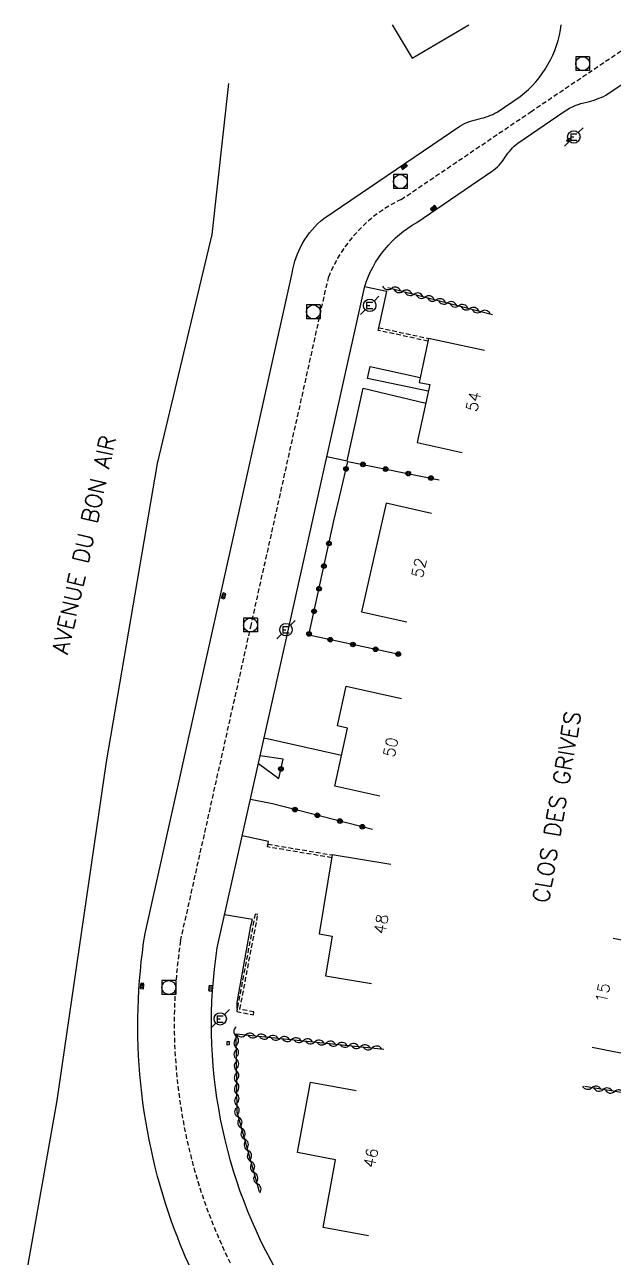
# Model space of a CAD drawing. Header units: millimetres. Extents: x 184000 to 185001, y 129000 to 130000.
# Drawn here: x 184401.1 to 184464.6, y 129866.9 to 130000 of the extents above; entities that cross this region are included whole.
import ezdxf
from ezdxf.enums import TextEntityAlignment as Align

# ---------------------------------------------------------------- set-up
doc = ezdxf.new("R2010")
doc.units = ezdxf.units.MM
doc.linetypes.add('DASHED', pattern=[0.75, 0.5, -0.25])
doc.layers.get('0').update_dxf_attribs({"linetype": 'CONTINUOUS'})
for name, color, linetype in [('W0001', 6, 'DASHED'), ('W0008', 7, 'CONTINUOUS'), ('W0100', 7, 'CONTINUOUS'), ('W0112', 1, 'DASHED'), ('W0310', 3, 'CONTINUOUS'), ('W0322', 7, 'CONTINUOUS'), ('W0330', 7, 'CONTINUOUS'), ('W0334', 7, 'CONTINUOUS'), ('W0400', 7, 'CONTINUOUS'), ('W0420', 7, 'CONTINUOUS'), ('W0471', 7, 'CONTINUOUS'), ('W0989', 7, 'CONTINUOUS'), ('W0991', 7, 'CONTINUOUS')]:
    doc.layers.add(name, color=color, linetype=linetype)
doc.styles.get("Standard").update_dxf_attribs({"font": 'romans.shx', "width": 0.85})

# ---------------------------------------------------------------- blocks, each defined once
blk = doc.blocks.new('t322o')
at = {"color": 0, "linetype": 'Continuous'}
for radius in [0.25, 0.15]:
    blk.add_circle((0, 0), radius, dxfattribs=at)
blk = doc.blocks.new('T420')
for p, q in [((0.75, 0.75), (-0.75, 0.75)), ((-0.75, 0.75), (-0.75, -0.75)), ((0.75, 0.75), (0.75, -0.75)), ((0.75, -0.75), (-0.75, -0.75))]:
    blk.add_line(p, q)
blk.add_ellipse((0, 0), major_axis=(-0.53, 0.53), ratio=1, start_param=3.926991, end_param=10.210176)
blk = doc.blocks.new('T471')
for p, q in [((-0.333334, 0.333334), (-0.333334, -0.333334)), ((-0.333334, 0.333334), (0.333334, 0.333334)), ((-0.333334, 0), (0, 0)), ((0.500001, 0.500001), (1.000002, 1.000002)), ((-0.500001, -0.500001), (-1.000002, -1.000002)), ((-0.333334, -0.333334), (0.333334, -0.333334))]:
    blk.add_line(p, q)
blk.add_ellipse((0, 0), major_axis=(0.471405, 0.471405), ratio=1, start_param=5.4977871438, end_param=11.780972451)
blk = doc.blocks.new('T400')
for p, q in [((-0.15, 0.3), (0.15, 0.3)), ((-0.15, -0.25), (-0.15, 0.3)), ((-0.15, 0.15), (0.15, 0.15)), ((-0.15, 0), (0.15, 0)), ((0.15, 0.3), (0.15, -0.25)), ((-0.15, -0.15), (0.15, -0.15)), ((-0.15, -0.25), (-0.15, -0.3)), ((-0.15, -0.3), (0.15, -0.3)), ((0.15, -0.3), (0.15, -0.25))]:
    blk.add_line(p, q)
blk = doc.blocks.new('t310o')
at = {"color": 0, "linetype": 'Continuous'}
for centre, start, end in [((-0.5, 0.38), 216.8699, 323.1304), ((0.5, -0.37), 36.8699, 143.1303)]:
    blk.add_arc(centre, 0.625, start, end, dxfattribs=at)

msp = doc.modelspace()

# ---------------------------------------------------------------- linework, layer by layer
at = {"layer": 'W0001'}
msp.add_lwpolyline([(184607.11, 129810.37), (184568.44, 129819.84), (184556.54, 129822.74), (184527.69, 129828.9), (184503.26, 129833.42), (184489.69, 129835.9), (184454.74, 129842.4, -0.099899), (184437.5, 129849.61, -0.108862), (184425.35, 129862.52, -0.173956), (184417.93, 129901.1), (184425.5, 129934.98), (184433.91, 129972.81, -0.18796), (184441.73, 129981.12), (184455.72, 129990.6), (184469.67, 130000)], format="xyb", dxfattribs=at)
msp.add_lwpolyline([(184607.11, 129810.37), (184568.44, 129819.84), (184556.54, 129822.74), (184527.69, 129828.9), (184503.26, 129833.42), (184489.69, 129835.9), (184454.74, 129842.4, -0.099899), (184437.5, 129849.61, -0.108862), (184425.35, 129862.52, -0.173956), (184417.93, 129901.1), (184425.5, 129934.98), (184433.91, 129972.81, -0.18796), (184441.73, 129981.12), (184455.72, 129990.6), (184469.67, 130000)], format="xyb", dxfattribs=at)
at = {"layer": 'W0008'}
for points in [[(184722.01, 129784.66), (184705.5, 129789.2), (184687.89, 129793.65), (184674.02, 129796.4), (184658.09, 129799, 0.054522), (184636.81, 129799.84, -0.053076), (184617.06, 129800.91, -0.062447), (184577.9, 129813.38), (184554.33, 129819.15), (184529.37, 129824.48), (184504.15, 129829.16), (184456.25, 129838.02, -0.137741), (184430.57, 129850.01, -0.119192), (184417.31, 129869.84, -0.12906), (184414.09, 129901.88), (184421.82, 129936.48), (184429.96, 129973.18, -0.18894), (184433.38, 129979.06), (184448.08, 129989.06, -0.079977), (184450.17, 129989.84, 0.082022), (184452.08, 129990.56), (184454.59, 129992.26, 0.198076), (184459.02, 130000, 0.06443)], [(184722.01, 129784.66), (184705.5, 129789.2), (184687.89, 129793.65), (184674.02, 129796.4), (184658.09, 129799, 0.054522), (184636.81, 129799.84, -0.053076), (184617.06, 129800.91, -0.062447), (184577.9, 129813.38), (184554.33, 129819.15), (184529.37, 129824.48), (184504.15, 129829.16), (184456.25, 129838.02, -0.137741), (184430.57, 129850.01, -0.119192), (184417.31, 129869.84, -0.12906), (184414.09, 129901.88), (184421.82, 129936.48), (184429.96, 129973.18, -0.18894), (184433.38, 129979.06), (184448.08, 129989.06, -0.079977), (184450.17, 129989.84, 0.082022), (184452.08, 129990.56), (184454.59, 129992.26, 0.198076), (184459.02, 130000, 0.06443)], [(184586.84, 129819.47), (184569.39, 129823.75), (184557.44, 129826.66), (184528.47, 129832.84), (184503.99, 129837.37), (184490.43, 129839.85), (184455.5, 129846.35, -0.099707), (184439.76, 129852.94, -0.108758), (184428.81, 129864.57, -0.173308), (184421.88, 129900.35), (184429.42, 129934.1), (184437.8, 129971.77, -0.190553), (184443.42, 129978.64), (184451.48, 129984.15, 0.115292), (184452.96, 129985.71, -0.074313), (184454.33, 129987.22), (184459.34, 129990.64, -0.099784), (184461.79, 129991.65, 0.056841), (184463.83, 129992.38), (184475.09, 130000)], [(184586.84, 129819.47), (184569.39, 129823.75), (184557.44, 129826.66), (184528.47, 129832.84), (184503.99, 129837.37), (184490.43, 129839.85), (184455.5, 129846.35, -0.099707), (184439.76, 129852.94, -0.108758), (184428.81, 129864.57, -0.173308), (184421.88, 129900.35), (184429.42, 129934.1), (184437.8, 129971.77, -0.190553), (184443.42, 129978.64), (184451.48, 129984.15, 0.115292), (184452.96, 129985.71, -0.074313), (184454.33, 129987.22), (184459.34, 129990.64, -0.099784), (184461.79, 129991.65, 0.056841), (184463.83, 129992.38), (184475.09, 130000)]]:
    msp.add_lwpolyline(points, format="xyb", dxfattribs=at)
for points in [[(184457.76, 129996.02), (184457.76, 129996.02)], [(184457.76, 129996.02), (184457.76, 129996.02)], [(184460.74, 129991.35), (184460.74, 129991.35)], [(184460.74, 129991.35), (184460.74, 129991.35)], [(184461.79, 129991.65), (184461.79, 129991.65)], [(184461.79, 129991.65), (184461.79, 129991.65)], [(184462.83, 129991.95), (184462.83, 129991.95)], [(184462.83, 129991.95), (184462.83, 129991.95)], [(184449.11, 129989.54), (184449.11, 129989.54)], [(184449.11, 129989.54), (184449.11, 129989.54)], [(184450.17, 129989.84), (184450.17, 129989.84)], [(184450.17, 129989.84), (184450.17, 129989.84)], [(184451.17, 129990.13), (184451.17, 129990.13)], [(184451.17, 129990.13), (184451.17, 129990.13)], [(184452.96, 129985.71), (184452.96, 129985.71)], [(184452.96, 129985.71), (184452.96, 129985.71)], [(184453.6, 129986.53), (184453.6, 129986.53)], [(184453.6, 129986.53), (184453.6, 129986.53)], [(184452.32, 129984.86), (184452.32, 129984.86)], [(184452.32, 129984.86), (184452.32, 129984.86)], [(184431.18, 129976.56), (184431.18, 129976.56)], [(184431.18, 129976.56), (184431.18, 129976.56)], [(184439.62, 129975.31), (184439.62, 129975.31)], [(184439.62, 129975.31), (184439.62, 129975.31)], [(184413.53, 129886.8), (184413.53, 129886.8)], [(184413.53, 129886.8), (184413.53, 129886.8)], [(184421.96, 129883.45), (184421.96, 129883.45)], [(184421.96, 129883.45), (184421.96, 129883.45)], [(184424.41, 129873.7), (184424.41, 129873.7)], [(184424.41, 129873.7), (184424.41, 129873.7)], [(184417.31, 129869.84), (184417.31, 129869.84)], [(184417.31, 129869.84), (184417.31, 129869.84)]]:
    msp.add_lwpolyline(points, dxfattribs=at)
at = {"layer": 'W0100'}
for points in [[(184440.76, 130000), (184442.91, 129996.37), (184449.02, 130000)], [(184440.76, 130000), (184442.91, 129996.37), (184449.02, 130000)], [(184450.73, 129964.81), (184444.69, 129966.13), (184443.66, 129961.39), (184444.81, 129961.14), (184443.45, 129954.88), (184448.33, 129953.82)], [(184450.73, 129964.81), (184444.69, 129966.13), (184443.66, 129961.39), (184444.81, 129961.14), (184443.45, 129954.88), (184448.33, 129953.82)], [(184443.45, 129954.88), (184443.45, 129954.88)], [(184443.45, 129954.88), (184443.45, 129954.88)], [(184444.99, 129947.22), (184440.11, 129948.33), (184437.45, 129936.63), (184442.33, 129935.52)], [(184444.99, 129947.22), (184440.11, 129948.33), (184437.45, 129936.63), (184442.33, 129935.52)], [(184439.44, 129916.72), (184434.56, 129917.8), (184435.94, 129924.06), (184434.85, 129924.3), (184434.9, 129924.5), (184435.79, 129928.58), (184441.76, 129927.27)], [(184439.44, 129916.72), (184434.56, 129917.8), (184435.94, 129924.06), (184434.85, 129924.3), (184434.9, 129924.5), (184435.79, 129928.58), (184441.76, 129927.27)], [(184434.56, 129917.8), (184434.56, 129917.8)], [(184434.56, 129917.8), (184434.56, 129917.8)], [(184440.62, 129909.33), (184434.29, 129910.37), (184432.89, 129901.84), (184434.29, 129901.6), (184433.58, 129897.31), (184438.52, 129896.5)], [(184440.62, 129909.33), (184434.29, 129910.37), (184432.89, 129901.84), (184434.29, 129901.6), (184433.58, 129897.31), (184438.52, 129896.5)], [(184464.62, 129901.39), (184471.02, 129900.16), (184470.43, 129897.11), (184468.94, 129897.4), (184467.25, 129888.62), (184462.34, 129889.57)], [(184464.62, 129901.39), (184471.02, 129900.16), (184470.43, 129897.11), (184468.94, 129897.4), (184467.25, 129888.62), (184462.34, 129889.57)], [(184438.22, 129869.24), (184433.3, 129870.16), (184434.66, 129877.47), (184430.54, 129878.24), (184430.58, 129878.46), (184431.95, 129885.84), (184436.87, 129884.93)], [(184438.22, 129869.24), (184433.3, 129870.16), (184434.66, 129877.47), (184430.54, 129878.24), (184430.58, 129878.46), (184431.95, 129885.84), (184436.87, 129884.93)], [(184433.3, 129870.16), (184433.3, 129870.16)], [(184433.3, 129870.16), (184433.3, 129870.16)]]:
    msp.add_lwpolyline(points, dxfattribs=at)
for points in [[(184460.01, 129987.56), (184459.69, 129987.36), (184459.6, 129987.55), (184459.92, 129987.75)], [(184460.01, 129987.56), (184459.69, 129987.36), (184459.6, 129987.55), (184459.92, 129987.75)], [(184423.17, 129889.86), (184422.95, 129889.85), (184422.95, 129890.23), (184423.17, 129890.23)], [(184423.17, 129889.86), (184422.95, 129889.85), (184422.95, 129890.23), (184423.17, 129890.23)]]:
    msp.add_lwpolyline(points, close=True, dxfattribs=at)
at = {"layer": 'W0112'}
for points in [[(184444.63, 129965.83), (184439.25, 129967), (184439.31, 129967.29), (184444.69, 129966.13)], [(184444.63, 129965.83), (184439.25, 129967), (184439.31, 129967.29), (184444.69, 129966.13)], [(184434.24, 129910.07), (184427.3, 129911.24), (184427.35, 129911.54), (184434.29, 129910.37)], [(184434.24, 129910.07), (184427.3, 129911.24), (184427.35, 129911.54), (184434.29, 129910.37)]]:
    msp.add_lwpolyline(points, dxfattribs=at)
msp.add_lwpolyline([(184425.84, 129893.42), (184424.33, 129893.71), (184424.33, 129893.73), (184426.27, 129903.94), (184425.97, 129903.99), (184424.04, 129893.79), (184423.98, 129893.47), (184425.78, 129893.12)], close=True, dxfattribs=at)
msp.add_lwpolyline([(184425.84, 129893.42), (184424.33, 129893.71), (184424.33, 129893.73), (184426.27, 129903.94), (184425.97, 129903.99), (184424.04, 129893.79), (184423.98, 129893.47), (184425.78, 129893.12)], close=True, dxfattribs=at)
at = {"layer": 'W0310'}
msp.add_line((184440.3, 129971.63), (184451.58, 129968.71), dxfattribs=at)
msp.add_line((184440.3, 129971.63), (184451.58, 129968.71), dxfattribs=at)
for points in [[(184426.46, 129874), (184424.02, 129882.6), (184423.92, 129891.05), (184439.86, 129889.42)], [(184426.46, 129874), (184424.02, 129882.6), (184423.92, 129891.05), (184439.86, 129889.42)], [(184472.98, 129891.48), (184471.77, 129883.68), (184461.54, 129885.38)], [(184472.98, 129891.48), (184471.77, 129883.68), (184461.54, 129885.38)]]:
    msp.add_lwpolyline(points, dxfattribs=at)
at = {"layer": 'W0322'}
for p, q in [((184428.52, 129918.62), (184429.01, 129920.71)), ((184428.52, 129918.62), (184429.01, 129920.71)), ((184438.65, 129913.13), (184427.85, 129915.89)), ((184438.65, 129913.13), (184427.85, 129915.89))]:
    msp.add_line(p, q, dxfattribs=at)
for points in [[(184435.22, 129949.61), (184435.96, 129952.86), (184445.82, 129950.87)], [(184435.22, 129949.61), (184435.96, 129952.86), (184445.82, 129950.87)], [(184441.53, 129932.02), (184431.76, 129934.1), (184434.48, 129946.44)], [(184441.53, 129932.02), (184431.76, 129934.1), (184434.48, 129946.44)]]:
    msp.add_lwpolyline(points, dxfattribs=at)
at = {"layer": 'W0330'}
msp.add_lwpolyline([(184423.09, 129993.66), (184421.3, 129977.36), (184415.39, 129952.62), (184409.9, 129920.43), (184404.56, 129883.88), (184401.1, 129864.31), (184412.21, 129846.7)], dxfattribs=at)
msp.add_lwpolyline([(184423.09, 129993.66), (184421.3, 129977.36), (184415.39, 129952.62), (184409.9, 129920.43), (184404.56, 129883.88), (184401.1, 129864.31), (184412.21, 129846.7)], dxfattribs=at)
at = {"layer": 'W0334'}
for p, q in [((184434.48, 129946.43), (184435.22, 129949.61)), ((184434.48, 129946.43), (184435.22, 129949.61)), ((184426.94, 129923), (184435.29, 129921.14)), ((184426.94, 129923), (184435.29, 129921.14)), ((184429.01, 129920.71), (184426.51, 129921.08)), ((184429.01, 129920.71), (184426.51, 129921.08)), ((184426.33, 129920.25), (184428.52, 129918.62)), ((184426.33, 129920.25), (184428.52, 129918.62))]:
    msp.add_line(p, q, dxfattribs=at)
for points in [[(184439.31, 129967.26), (184440.2, 129971.19), (184437.77, 129971.71)], [(184439.31, 129967.26), (184440.2, 129971.19), (184437.77, 129971.71)], [(184444.66, 129960.43), (184438.11, 129961.79), (184438.4, 129963.09), (184443.78, 129961.92)], [(184444.66, 129960.43), (184438.11, 129961.79), (184438.4, 129963.09), (184443.78, 129961.92)], [(184433.71, 129953.37), (184435.92, 129952.91), (184437.65, 129960.77), (184444.38, 129959.14)], [(184433.71, 129953.37), (184435.92, 129952.91), (184437.65, 129960.77), (184444.38, 129959.14)], [(184427.85, 129915.88), (184425.46, 129916.34)], [(184427.85, 129915.88), (184425.46, 129916.34)], [(184427.3, 129911.24), (184427.41, 129911.81), (184424.58, 129912.43)], [(184427.3, 129911.24), (184427.41, 129911.81), (184424.58, 129912.43)], [(184424.04, 129893.79), (184424.05, 129894.46), (184425.49, 129902.73), (184425.68, 129903.4), (184422.68, 129903.92)], [(184424.04, 129893.79), (184424.05, 129894.46), (184425.49, 129902.73), (184425.68, 129903.4), (184422.68, 129903.92)]]:
    msp.add_lwpolyline(points, dxfattribs=at)

# ---------------------------------------------------------------- block references
at = {"layer": 'W0310'}
for p, rotation in [((184440.69, 129971.53), 345.5296957871769), ((184440.69, 129971.53), 345.5296957871769), ((184441.9, 129971.21), 345.5296957871769), ((184441.9, 129971.21), 345.5296957871769), ((184443.11, 129970.9), 345.5296957871769), ((184443.11, 129970.9), 345.5296957871769), ((184444.32, 129970.59), 345.5296957871769), ((184444.32, 129970.59), 345.5296957871769), ((184445.53, 129970.28), 345.5296957871769), ((184445.53, 129970.28), 345.5296957871769), ((184446.74, 129969.96), 345.5296957871769), ((184446.74, 129969.96), 345.5296957871769), ((184447.95, 129969.65), 345.5296957871769), ((184447.95, 129969.65), 345.5296957871769), ((184449.16, 129969.34), 345.5296957871769), ((184449.16, 129969.34), 345.5296957871769), ((184450.37, 129969.03), 345.5296957871769), ((184450.37, 129969.03), 345.5296957871769), ((184423.93, 129890.82), 90.61662831891671), ((184423.93, 129890.82), 90.61662831891671), ((184424.94, 129890.94), 354.1583782351151), ((184424.94, 129890.94), 354.1583782351151), ((184426.18, 129890.82), 354.1583782351151), ((184426.18, 129890.82), 354.1583782351151), ((184427.43, 129890.69), 354.1583782351151), ((184427.43, 129890.69), 354.1583782351151), ((184423.94, 129889.57), 90.61662831891671), ((184423.94, 129889.57), 90.61662831891671), ((184428.67, 129890.56), 354.1583782351151), ((184428.67, 129890.56), 354.1583782351151), ((184429.91, 129890.43), 354.1583782351151), ((184429.91, 129890.43), 354.1583782351151), ((184431.16, 129890.31), 354.1583782351151), ((184431.16, 129890.31), 354.1583782351151), ((184432.4, 129890.18), 354.1583782351151), ((184432.4, 129890.18), 354.1583782351151), ((184433.64, 129890.05), 354.1583782351151), ((184433.64, 129890.05), 354.1583782351151), ((184434.89, 129889.93), 354.1583782351151), ((184434.89, 129889.93), 354.1583782351151), ((184436.13, 129889.8), 354.1583782351151), ((184436.13, 129889.8), 354.1583782351151), ((184437.37, 129889.67), 354.1583782351151), ((184437.37, 129889.67), 354.1583782351151), ((184438.62, 129889.54), 354.1583782351151), ((184438.62, 129889.54), 354.1583782351151), ((184423.95, 129888.32), 90.61662831891671), ((184423.95, 129888.32), 90.61662831891671), ((184423.97, 129887.07), 90.61662831891671), ((184423.97, 129887.07), 90.61662831891671), ((184423.98, 129885.82), 90.61662831891671), ((184423.98, 129885.82), 90.61662831891671), ((184423.99, 129884.57), 90.61662831891671), ((184423.99, 129884.57), 90.61662831891671), ((184462.3, 129885.25), 170.5685143736572), ((184462.3, 129885.25), 170.5685143736572), ((184463.53, 129885.05), 170.5685143736572), ((184463.53, 129885.05), 170.5685143736572), ((184464.76, 129884.84), 170.5685143736572), ((184464.76, 129884.84), 170.5685143736572), ((184424.16, 129882.09), 105.8518624116129), ((184424.16, 129882.09), 105.8518624116129), ((184424.01, 129883.32), 90.61662831891671), ((184424.01, 129883.32), 90.61662831891671), ((184424.5, 129880.88), 105.8518624116129), ((184424.5, 129880.88), 105.8518624116129), ((184424.85, 129879.68), 105.8518624116129), ((184424.85, 129879.68), 105.8518624116129), ((184425.19, 129878.48), 105.8518624116129), ((184425.19, 129878.48), 105.8518624116129), ((184425.53, 129877.28), 105.8518624116129), ((184425.53, 129877.28), 105.8518624116129), ((184425.87, 129876.07), 105.8518624116129), ((184425.87, 129876.07), 105.8518624116129), ((184426.21, 129874.87), 105.8518624116129), ((184426.21, 129874.87), 105.8518624116129)]:
    msp.add_blockref('t310o', p, dxfattribs=dict(at, rotation=rotation))
at = {"layer": 'W0322'}
for p, rotation in [((184435.78, 129952.04), 77.05960074401335), ((184435.78, 129952.04), 77.05960074401335), ((184437.6, 129952.53), 348.62879822698), ((184437.6, 129952.53), 348.62879822698), ((184440.05, 129952.03), 348.62879822698), ((184440.05, 129952.03), 348.62879822698), ((184442.5, 129951.54), 348.62879822698), ((184442.5, 129951.54), 348.62879822698), ((184444.95, 129951.05), 348.62879822698), ((184444.95, 129951.05), 348.62879822698), ((184433.94, 129944), 77.58544477438026), ((184433.94, 129944), 77.58544477438026), ((184433.4, 129941.55), 77.58544477438026), ((184433.4, 129941.55), 77.58544477438026), ((184432.87, 129939.11), 77.58544477438026), ((184432.87, 129939.11), 77.58544477438026), ((184432.33, 129936.67), 77.58544477438026), ((184432.33, 129936.67), 77.58544477438026), ((184431.79, 129934.23), 77.58544477438026), ((184431.79, 129934.23), 77.58544477438026), ((184434.08, 129933.61), 167.9827206995201), ((184434.08, 129933.61), 167.9827206995201), ((184436.53, 129933.09), 167.9827206995201), ((184436.53, 129933.09), 167.9827206995201), ((184438.97, 129932.57), 167.9827206995201), ((184438.97, 129932.57), 167.9827206995201), ((184441.42, 129932.05), 167.9827206995201), ((184441.42, 129932.05), 167.9827206995201), ((184428.76, 129919.66), 165.6698851649603), ((184428.76, 129919.66), 165.6698851649603), ((184430.27, 129915.27), 165.6698851649603), ((184430.27, 129915.27), 165.6698851649603), ((184432.69, 129914.65), 165.6698851649603), ((184432.69, 129914.65), 165.6698851649603), ((184435.12, 129914.03), 165.6698851649603), ((184435.12, 129914.03), 165.6698851649603), ((184437.54, 129913.42), 165.6698851649603), ((184437.54, 129913.42), 165.6698851649603)]:
    msp.add_blockref('t322o', p, dxfattribs=dict(at, rotation=rotation))
at = {"layer": 'W0400'}
for p, rotation in [((184442.05, 129984.68), 305.8670813449141), ((184442.05, 129984.68), 305.8670813449141), ((184445.21, 129980.2), 129.2839834732947), ((184445.21, 129980.2), 129.2839834732947), ((184422.57, 129938.32), 163.6925948635897), ((184422.57, 129938.32), 163.6925948635897), ((184413.77, 129896.2), 175.6365906819684), ((184413.77, 129896.2), 175.6365906819684), ((184421.17, 129895.99), 353.2496110837131), ((184421.17, 129895.99), 353.2496110837131)]:
    msp.add_blockref('T400', p, dxfattribs=dict(at, rotation=rotation))
at = {"layer": 'W0420'}
for p in [(184461.32, 129995.79), (184461.32, 129995.79), (184441.64, 129983.06), (184441.64, 129983.06), (184432.25, 129968.99), (184432.25, 129968.99), (184425.48, 129935.19), (184425.48, 129935.19), (184416.65, 129896.06), (184416.65, 129896.06)]:
    msp.add_blockref('T420', p, dxfattribs=at)
at = {"layer": 'W0471'}
for p in [(184460.37, 129987.88), (184460.37, 129987.88), (184438.34, 129969.7), (184438.34, 129969.7), (184429.3, 129934.69), (184429.3, 129934.69), (184422.2, 129892.67), (184422.2, 129892.67)]:
    msp.add_blockref('T471', p, dxfattribs=at)

# ---------------------------------------------------------------- texts
at = {"layer": 'W0989'}
for s, rotation, p in [('AVENUE DU BON AIR', 77.409, (184407.5, 129943.86)), ('AVENUE DU BON AIR', 77.409, (184407.5, 129943.86)), ('CLOS DES GRIVES', 80.2524, (184458.53, 129915.56)), ('CLOS DES GRIVES', 80.2524, (184458.53, 129915.56))]:
    msp.add_text(s, height=1.75, rotation=rotation, dxfattribs=at).set_placement(p, align=Align.MIDDLE)
at = {"layer": 'W0991'}
for s, rotation, p in [('54', 77.7003, (184449.53, 129959.31)), ('54', 77.7003, (184449.53, 129959.31)), ('52', 77.1861, (184443.66, 129941.37)), ('52', 77.1861, (184443.66, 129941.37)), ('50', 77.584, (184440.6, 129922)), ('50', 77.584, (184440.6, 129922)), ('48', 80.681, (184439.57, 129902.91)), ('48', 80.681, (184439.57, 129902.91)), ('15', 79.0984, (184463.48, 129895.48)), ('15', 79.0984, (184463.48, 129895.48)), ('46', 79.4859, (184438.47, 129877.66)), ('46', 79.4859, (184438.47, 129877.66))]:
    msp.add_text(s, height=1.25, rotation=rotation, dxfattribs=at).set_placement(p, align=Align.MIDDLE)

doc.saveas('drawing.dxf')
